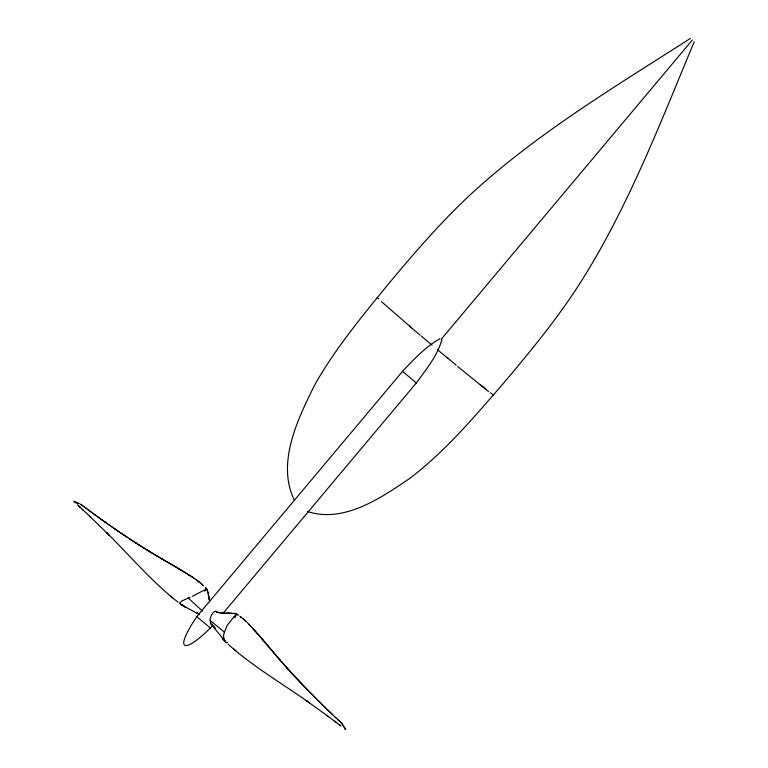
<?xml version="1.0" encoding="UTF-8"?>
<svg xmlns="http://www.w3.org/2000/svg" width="768" height="768" viewBox="0 0 768 768"><rect width="100%" height="100%" fill="white"/><g stroke="black" fill="none" stroke-linecap="round" stroke-linejoin="round"><path stroke-width="1.15" d="M217.142 612.595C215.242 608.966 211.546 614.006 210.979 616.214A13.843 11.99 -50 0 0 210.202 618.749L210.499 623.472L226.09 642.307A3.494 3.024 -50 0 0 226.608 642.624A1.93 1.67 -50 0 0 226.992 642.749M233.856 616.934L227.165 625.373L223.987 633.341A16.474 14.266 -50 0 0 223.872 634.109C222.019 637.805 229.315 647.443 222.23 638.045L224.544 640.704M234.922 617.846L236.592 614.026L233.837 613.325M694.262 41.616C659.885 124.032 627.744 208.282 579.59 283.92C556.838 319.296 530.064 351.85 502.934 383.914C473.923 417.331 445.123 451.546 409.69 478.454C380.918 498.01 343.718 523.546 307.277 511.45M439.814 338.822C425.405 347.011 413.683 359.299 402.528 371.395L196.762 616.618C170.88 655.622 187.344 651.763 212.861 625.43M222.883 613.498L416.314 382.973C426.086 369.514 437.53 355.747 441.917 339.514M204.701 591.264L206.582 588.922L205.565 587.827M690.432 38.4C615.235 86.563 537.84 132.845 471.725 193.402C440.822 221.952 413.424 253.968 386.554 286.262C360.816 317.923 334.579 349.574 314.525 385.267C297.869 419.04 276.394 462.374 294.115 499.728M441.206 339.302L692.342 40.003M234.038 616.742L236.458 613.997L238.147 615.024M227.722 642.605L227.165 642.768M206.026 589.152L206.525 588.797L207.754 591.523M205.872 589.258L192.307 596.362M190.022 597.322L181.766 601.018L179.866 603.101M212.323 624.23L210.778 623.837M228.067 613.181L231.206 613.2M226.502 613.19L229.738 613.2M228.202 613.21L224.918 613.181M231.072 613.171L235.728 613.67L238.07 614.976M225.043 613.21L221.837 613.046M223.469 613.171L220.387 612.893M219.034 612.653L220.502 612.922M183.139 605.27L180.835 604.32L199.565 614.755M217.814 612.317L219.149 612.682M74.15 501.254L76.176 502.166M217.92 612.346L215.866 611.27M77.51 502.8C82.906 504.778 74.707 503.232 73.93 501.648M167.914 562.378L171.571 564.49M165.283 560.851L173.578 565.651M167.136 561.984L163.622 559.882M172.099 564.864L176.064 567.11M173.789 565.843L175.757 566.928M164.832 560.65L162.182 559.037M163.171 559.68L160.954 558.317M161.837 558.893L159.83 557.664M175.757 566.995L177.389 567.888M175.958 567.11L176.784 567.523M160.608 558.173L158.707 557.002M176.784 567.59L177.898 568.186M159.37 557.443L157.574 556.33M177.389 567.955L178.493 568.541M158.362 556.848L156.451 555.658M178.09 568.368L179.088 568.896M157.229 556.176L154.742 554.64M178.589 568.675L179.587 569.194M156.326 555.638L153.84 554.093M179.184 569.03L179.875 569.376M154.627 554.621L152.928 553.546M182.352 605.299L185.366 607.114L180.49 604.051A3.494 3.024 -50 0 1 180.096 603.59A1.93 1.67 -50 0 1 179.904 603.235M179.683 569.328L180.758 569.904M179.779 569.386L181.334 570.259M153.6 554.006L152.016 552.998M198.893 613.958L196.32 612.403L199.613 614.429M152.573 553.382L151.104 552.442M151.661 552.835L150.182 551.885M180.854 570.038L187.459 574.032M150.749 552.278L149.155 551.261M149.952 551.789L148.579 550.906M181.43 570.384L182.87 571.19M149.03 551.232L146.976 549.917M147.782 550.416L148.454 550.877M182.966 571.325L188.563 574.714M147.542 550.31L146.054 549.35M146.621 549.744L145.258 548.851M145.699 549.178L144.336 548.275M187.834 574.339L188.746 574.829M144.902 548.678L143.645 547.853M188.477 574.742L189.197 575.107M188.746 574.915L189.83 575.51M144.096 548.17L142.022 546.835M142.838 547.344L143.52 547.814M142.598 547.238L141.331 546.403M141.667 546.653L140.41 545.818M190.022 575.712L190.829 576.221M140.861 546.144L139.718 545.376M190.55 575.962L191.184 576.451M140.054 545.635L138.096 544.349M138.912 544.867L139.594 545.338M191.002 576.25L191.626 576.73M138.672 544.752L137.29 543.83M137.741 544.166L136.598 543.389M136.368 543.245L136.934 543.648M135.782 542.87L136.589 543.418M135.437 542.65L136.118 543.12M134.976 542.342L135.658 542.822M135.312 542.602L134.16 541.824M192.058 576.922L192.49 577.21M134.621 542.15L133.354 541.296M133.805 541.632L132.653 540.845M192.154 577.075L192.749 577.382M132.307 540.614L132.998 541.104M131.846 540.317L132.528 540.797M132.182 540.576L131.03 539.789M192.499 577.306L193.094 577.603M130.339 539.328L131.491 540.115M130.675 539.587L129.523 538.8M129.293 538.646L129.869 539.059M128.717 538.262L129.398 538.752M129.053 538.522L127.094 537.187M127.546 537.523L126.394 536.726M193.19 577.757L193.776 578.064M126.048 536.496L126.73 536.986M215.971 611.299L216.854 611.885M125.578 536.189L126.269 536.678M125.002 535.795L125.923 536.448M492.72 394.637L491.933 394.08M193.536 577.987L194.362 578.458M123.955 535.094L125.107 535.901M124.291 535.354L123.149 534.557M122.794 534.317L123.485 534.816M122.448 534.086L123.014 534.499M122.669 534.269L121.632 533.539M121.978 533.798L120.01 532.435M120.595 532.829L121.162 533.251M194.208 578.438L194.794 578.842M119.434 532.042L120.346 532.694M118.387 531.331L119.539 532.147M118.723 531.59L117.571 530.774M117.226 530.534L117.907 531.034M116.765 530.218L117.331 530.64M117.101 530.477L115.949 529.661M116.285 529.92L115.133 529.104M114.787 528.864L115.478 529.363M114.326 528.538L115.008 529.046M114.662 528.806L113.51 527.981M112.704 527.414L113.846 528.24M195.293 579.178L196.253 579.773M111.888 526.848L112.579 527.357M111.187 526.368L112.109 527.03M111.302 526.464L109.334 525.072M109.68 525.331L107.712 523.93M307.008 701.136L306.25 700.598L327.744 716.064L326.842 715.402M308.746 702.355L309.494 702.883C282.326 683.501 253.104 666.778 228.259 644.304M106.79 523.277L107.587 523.872M107.126 523.536L105.974 522.701M105.168 522.125L106.31 522.97M104.822 521.885L105.389 522.307M196.022 579.696L196.57 579.994M104.237 521.472L105.043 522.067M104.573 521.731L103.43 520.896M102.499 520.234L103.651 521.078M102.154 519.984L102.845 520.502M101.693 519.648L102.374 520.166M100.762 518.986L101.914 519.84M101.107 519.254L99.955 518.41M99.379 517.987L100.176 518.592M99.034 517.738L99.6 518.179M98.102 517.075L99.254 517.93M97.296 516.49L98.102 517.094M97.517 516.672L95.443 515.146M95.098 514.896L95.674 515.338M94.522 514.474L95.213 515.002M93.6 513.802L94.742 514.666M93.936 514.07L92.678 513.13M239.894 616.243L240.49 616.771M92.102 512.707L93.014 513.398M90.826 511.776L91.978 512.64M90.48 511.517L91.056 511.958M89.904 511.094L90.595 511.622M88.982 510.413L90.134 511.277M89.203 510.605L88.061 509.731M197.434 580.627L196.502 580.042L198.528 581.549M87.37 509.222L88.282 509.923M328.474 716.602L327.571 715.939L335.539 721.901L334.656 721.229M86.102 508.282L87.245 509.155M85.642 507.946L86.323 508.474M85.181 507.6L85.747 508.042M84.144 506.822L85.402 507.782M83.222 506.141L84.019 506.755M82.186 505.363L83.443 506.323M82.416 505.555L81.158 504.595M197.818 580.915L198.384 581.434M81.379 504.778L80.458 504.086M240.413 616.714L241.613 617.558M336.259 722.448L335.386 721.786L340.426 725.626L338.842 724.406M240.634 616.877L241.181 617.222M339.562 724.963L341.011 726.067M198.586 581.501L199.133 582.01M342.326 724.262L345.197 729.312M488.602 391.574L457.632 366.451M198.816 581.674L199.949 582.662M178.147 602.266C151.709 581.693 130.166 555.821 106.358 532.426L109.162 535.229L108.509 534.576M199.555 582.259L201.024 583.555M243.389 619.018L241.853 617.827M172.234 597.523L172.742 597.946M209.981 620.381L224.275 632.016M170.486 596.074L171.869 597.226M447.955 358.416L437.501 349.69M200.717 583.2L202.138 584.515M242.784 618.586L244.032 619.565M402.528 371.395L416.314 382.973M196.762 616.618L210.557 628.186M432.038 345.11L421.21 335.981M188.275 598.051L202.675 611.222M234.317 649.622L235.68 650.784M411.619 327.84L381.504 301.699M233.443 648.883L233.952 649.315M201.206 583.622L202.483 584.822M243.494 619.19L245.011 620.448M243.984 619.622L244.627 620.189M202.176 584.467L203.539 585.802M79.392 506.65L78.595 505.91L80.064 507.264L77.386 504.806M244.982 620.506L245.894 621.36M245.117 620.64L245.933 621.293M79.258 506.525L90.365 516.893L89.549 516.125M82.445 509.462L83.251 510.221M342.125 723.658L341.482 723.072M340.224 721.901L340.867 722.477M340.646 722.294L341.712 723.264M338.659 720.422L339.302 720.998M339.178 720.912L340.138 721.786M337.834 719.626L336.154 718.051M337.613 719.434L338.563 720.307M336.374 718.243L334.694 716.669M91.018 517.526L90.202 516.749L107.203 533.27M334.915 716.861L333.245 715.286M333.466 715.478L331.795 713.904M331.382 713.51L332.016 714.096M329.933 712.128L330.672 712.81M330.451 712.618L331.296 713.405M492.845 394.358L493.363 394.896M329.232 711.418L327.677 709.939M329.011 711.235L329.952 712.109M327.37 709.642L327.898 710.131M378.451 298.867L377.731 298.138M246.845 622.166L247.373 622.79M326.035 708.355L326.563 708.835M326.342 708.653L327.283 709.536M324.806 707.165L325.334 707.645M325.008 707.357L325.949 708.24M323.789 706.166L324.624 706.954M324.403 706.762L324.931 707.251M323.395 705.754L321.859 704.275M323.078 705.466L323.702 706.051M321.245 703.68L322.08 704.458M320.861 703.267L319.93 702.384M320.534 702.979L321.37 703.766M318.826 701.28L319.546 701.971M319.325 701.779L320.15 702.566M318.336 700.771L316.906 699.379M318.115 700.579L318.941 701.366M316.608 699.082L317.126 699.571M316.531 698.966L315.11 697.584M316.31 698.784L316.829 699.274M314.726 697.171L313.91 696.384M314.506 696.979L315.331 697.766M248.045 623.347L248.438 623.846M314.131 696.566L313.315 695.779M312.422 694.877L313.037 695.462M312.72 695.174L313.632 696.067M311.328 693.773L311.846 694.262M311.626 694.07L312.221 694.675M310.435 692.87L311.251 693.658M311.03 693.475L311.549 693.965M309.35 691.766L310.166 692.554M309.85 692.266L310.56 692.957M248.506 623.923L249.005 624.432M308.371 690.758L308.986 691.354M308.765 691.162L309.571 691.949M307.392 689.75L307.901 690.24M307.68 690.058L308.486 690.845M306.509 688.848L307.315 689.635M307.094 689.453L307.613 689.942M248.957 624.278L249.35 624.797M306.24 688.531L305.434 687.744M306.019 688.349L306.634 688.934M305.174 687.427L303.792 686.026M304.858 687.139L305.75 688.032M249.312 624.643L249.85 625.315M303.043 685.21L302.141 684.317M302.726 684.922L303.523 685.709M303.302 685.526L303.907 686.112M301.853 684.01L302.458 684.605M301.085 683.203L301.978 684.096M249.802 625.162L250.205 625.69M300.922 682.992L300.038 682.099M300.605 682.704L301.21 683.29M205.498 587.76L206.17 588.403M299.866 681.878L298.512 680.477M299.558 681.59L300.346 682.387M298.982 680.986L299.491 681.475M250.368 625.757L250.771 626.294M298.253 680.16L297.466 679.373M297.936 679.872L298.627 680.563M297.302 679.152L295.862 677.654M296.995 678.864L297.773 679.661M296.266 678.038L295.392 677.146M296.419 678.259L296.928 678.749M295.699 677.434L294.922 676.637M294.259 675.936L295.229 676.925M294.662 676.32L293.885 675.533M251.146 626.602L251.77 627.379M293.731 675.312L292.867 674.419M294.202 675.821L293.328 674.918M293.174 674.707L292.301 673.814M292.147 673.594L291.283 672.701M291.84 673.306L292.8 674.304M291.686 673.085L290.822 672.192M290.669 671.971L289.814 671.078M290.275 671.587L291.226 672.586M290.122 671.366L289.258 670.474M252.576 628.157L253.066 628.8M252.432 628.003L252.778 628.483M289.114 670.253L288.259 669.36M289.661 670.867L287.798 668.861M206.342 588.662L207.418 590.458M253.219 628.867L254.074 629.923M253.565 629.357L253.075 628.714M287.078 668.054L288.106 669.149M287.654 668.64L286.8 667.747M253.651 629.347L254.947 630.902M286.656 667.536L285.274 666.038M286.349 667.248L287.107 668.035M254.16 629.914L257.52 633.782M286.118 666.922L284.736 665.434M254.957 630.806L258.182 634.531M257.52 633.686L258.48 634.867M285.13 665.818L284.016 664.627M258.182 634.435L258.634 635.03M284.592 665.213L283.661 664.224M211.91 624.566L215.107 628.176L212.477 625.152M258.624 634.934L259.373 635.875M258.48 634.771L258.854 635.29M283.613 664.109L282.154 662.515M283.219 663.715L284.054 664.608M282.509 662.918L283.075 663.504M259.373 635.779L261.11 637.862M282.019 662.294L279.955 660M282.547 662.899L281.626 661.91M259.67 636.125L260.198 636.816M281.491 661.69L280.57 660.701M260.275 636.806L260.803 637.517M279.264 659.203L280.435 660.49M279.917 659.885L278.832 658.704M279.302 659.184L278.314 658.099M261.562 638.39L261.418 638.218M277.622 657.302L278.784 658.589M278.179 657.888L277.104 656.707M261.562 638.285L262.099 639.014M261.485 638.198L262.483 639.456M277.574 657.187L276.509 656.016M276.384 655.795L274.55 653.731M277.152 656.688L275.827 655.219M262.627 639.533L263.405 640.541M262.243 639.082L262.867 639.907M275.789 655.104L273.802 652.848M263.011 639.984L265.2 642.653M274.435 653.52L272.88 651.763M263.472 640.522L264.413 641.731M273.677 652.627L269.674 647.962M272.842 651.648L271.056 649.613M265.334 642.73L270.95 649.402M264.557 641.808L266.304 643.958M266.515 644.131L269.395 647.558M377.328 297.677L377.338 297.696A152.083 1.44 40.8 0 1 377.558 297.917M344.333 727.066L345.792 729.187M343.642 726.077L342.317 724.243M207.696 591.389L208.051 592.742M207.994 592.608L209.386 600.144M209.693 601.68L208.272 593.962M345.485 729.475A1.325 1.152 -50 0 1 345.264 729.254M420.058 335.136A62.861 0.912 40.1 0 1 409.459 326.131M377.674 298.464A125.616 1.392 40.2 0 1 377.52 298.08M491.434 393.494A152.074 1.411 39.1 0 1 490.406 392.736M485.77 388.973A125.616 1.258 39.5 0 1 480.259 384.624M456.192 365.165A62.861 0.749 39.9 0 1 447.264 357.754"/></g></svg>
